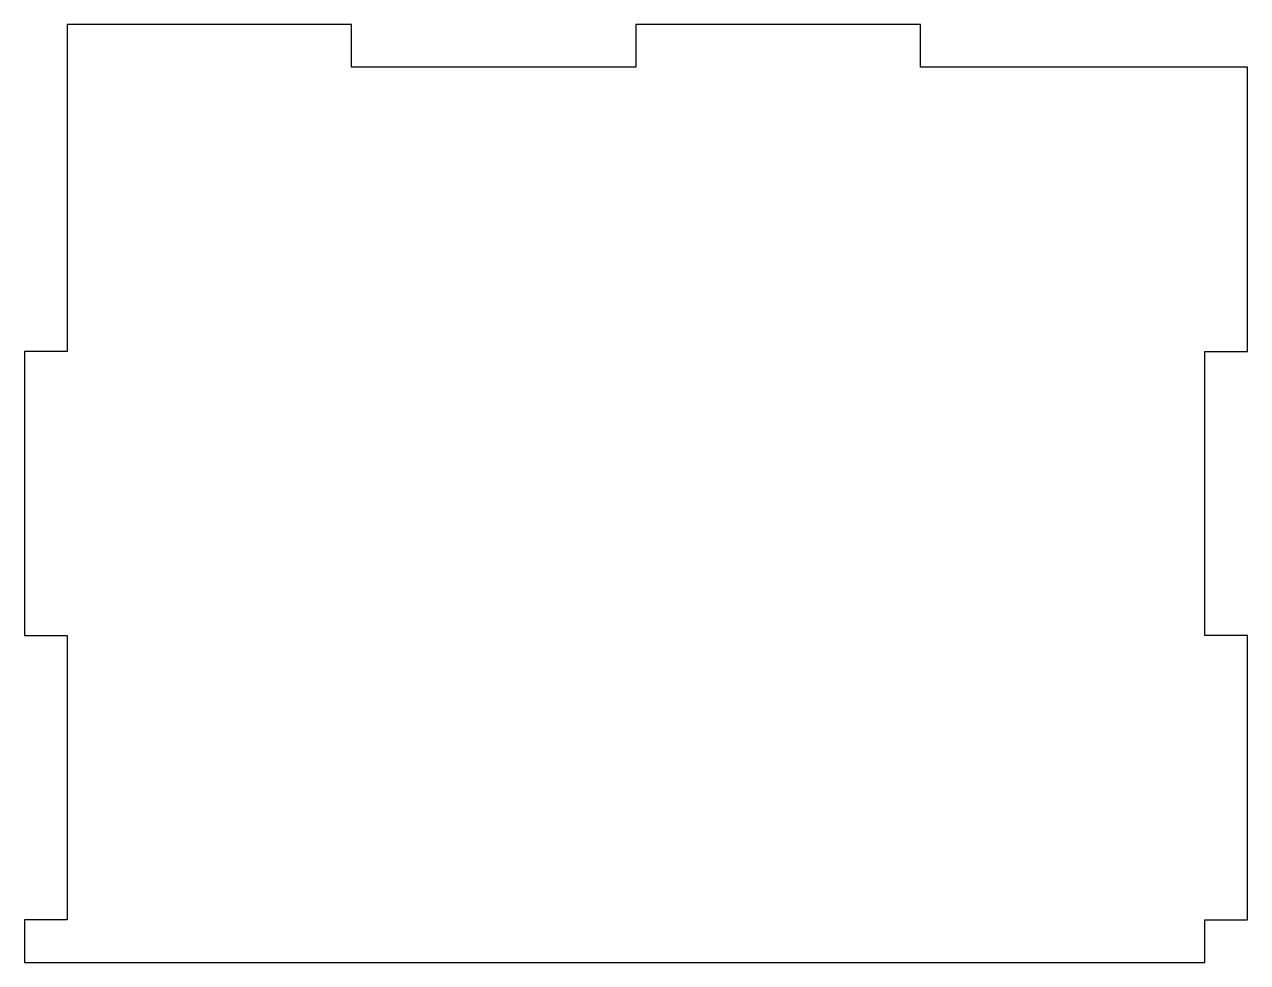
# Model space of a CAD drawing. Header units: millimetres. Extents: x 0 to 86, y 0 to 66.
import ezdxf

# ---------------------------------------------------------------- set-up
doc = ezdxf.new("R2010")
doc.units = ezdxf.units.MM

msp = doc.modelspace()

# ---------------------------------------------------------------- linework, layer by layer
msp.add_lwpolyline([(0, 0), (83, 0), (83, 3), (86, 3), (86, 23), (83, 23), (83, 43), (86, 43), (86, 63), (63, 63), (63, 66), (43, 66), (43, 63), (23, 63), (23, 66), (3, 66), (3, 43), (0, 43), (0, 23), (3, 23), (3, 3), (0, 3)], close=True)

doc.saveas('drawing.dxf')
